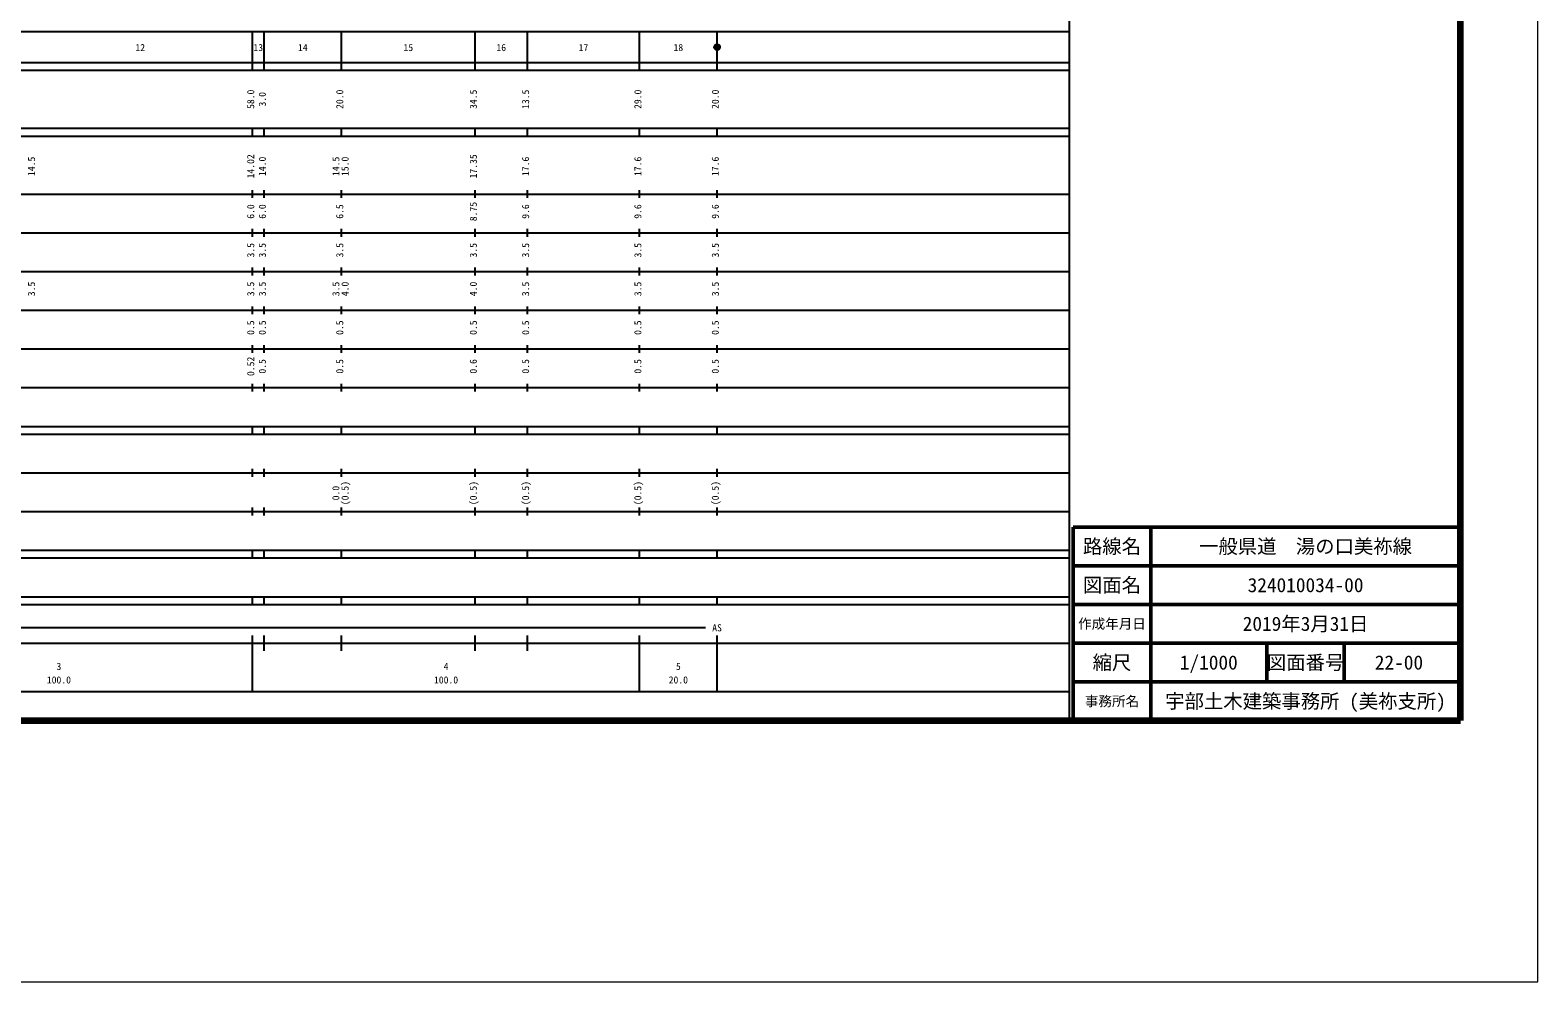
# Model space of a CAD drawing. Units: millimetres on the paper, enlarged 1000 times. Extents: x 0 to 700000, y -47500 to 447500.
# Drawn here: x 310574 to 700000, y -47500 to 198357 of the extents above; entities that cross this region are included whole.
import ezdxf
from ezdxf.enums import TextEntityAlignment as Align

# ---------------------------------------------------------------- set-up
doc = ezdxf.new("R2010")
doc.units = ezdxf.units.MM
doc.header["$LTSCALE"] = 1000
doc.header["$PDMODE"] = 32
doc.header["$PDSIZE"] = 500
for name, color, linetype, lineweight in [('M-TTL-BAND', 7, 'Continuous', 25), ('M-TTL-LINE', 7, 'Continuous', 50), ('S-TTL', 7, 'Continuous', 25), ('作業レイヤ1', 7, 'Continuous', 13)]:
    doc.layers.add(name, color=color, linetype=linetype, lineweight=lineweight)
doc.layers.add('M-TTL-TXT', color=7, linetype='Continuous')
doc.styles.add('ＭＳ ゴシック', font='')
doc.styles.get('ＭＳ ゴシック').set_extended_font_data('MS Gothic')

msp = doc.modelspace()

# ---------------------------------------------------------------- linework, layer by layer
at = {"layer": 'M-TTL-BAND'}
for p, q in [((579000, 20000), (579000, 370000)), ((68000, 198000), (579000, 198000)), ((368000, 188000), (368000, 198000)), ((371000, 188000), (371000, 198000)), ((391000, 188000), (391000, 198000)), ((425500, 188000), (425500, 198000)), ((439000, 188000), (439000, 198000)), ((468000, 188000), (468000, 198000)), ((488000, 188000), (488000, 198000)), ((40000, 190000), (579000, 190000)), ((40000, 188000), (579000, 188000)), ((40000, 173000), (579000, 173000)), ((368000, 171000), (368000, 173000)), ((371000, 171000), (371000, 173000)), ((391000, 171000), (391000, 173000)), ((425500, 171000), (425500, 173000)), ((439000, 171000), (439000, 173000)), ((468000, 171000), (468000, 173000)), ((488000, 171000), (488000, 173000)), ((40000, 171000), (579000, 171000)), ((40000, 156000), (579000, 156000)), ((368000, 155000), (368000, 157000)), ((371000, 155000), (371000, 157000)), ((391000, 155000), (391000, 157000)), ((425500, 155000), (425500, 157000)), ((439000, 155000), (439000, 157000)), ((468000, 155000), (468000, 157000)), ((488000, 155000), (488000, 157000)), ((46000, 146000), (579000, 146000)), ((368000, 145000), (368000, 147000)), ((371000, 145000), (371000, 147000)), ((391000, 145000), (391000, 147000)), ((425500, 145000), (425500, 147000)), ((439000, 145000), (439000, 147000)), ((468000, 145000), (468000, 147000)), ((488000, 145000), (488000, 147000)), ((368000, 135000), (368000, 137000)), ((371000, 135000), (371000, 137000)), ((391000, 135000), (391000, 137000)), ((425500, 135000), (425500, 137000)), ((439000, 135000), (439000, 137000)), ((468000, 135000), (468000, 137000)), ((488000, 135000), (488000, 137000)), ((52000, 136000), (579000, 136000)), ((46000, 126000), (579000, 126000)), ((368000, 125000), (368000, 127000)), ((371000, 125000), (371000, 127000)), ((391000, 125000), (391000, 127000)), ((425500, 125000), (425500, 127000)), ((439000, 125000), (439000, 127000)), ((468000, 125000), (468000, 127000)), ((488000, 125000), (488000, 127000)), ((368000, 115000), (368000, 117000)), ((371000, 115000), (371000, 117000)), ((391000, 115000), (391000, 117000)), ((425500, 115000), (425500, 117000)), ((439000, 115000), (439000, 117000)), ((468000, 115000), (468000, 117000)), ((488000, 115000), (488000, 117000)), ((52000, 116000), (579000, 116000)), ((46000, 106000), (579000, 106000)), ((368000, 105000), (368000, 107000)), ((371000, 105000), (371000, 107000)), ((391000, 105000), (391000, 107000)), ((425500, 105000), (425500, 107000)), ((439000, 105000), (439000, 107000)), ((468000, 105000), (468000, 107000)), ((488000, 105000), (488000, 107000)), ((40000, 96000), (579000, 96000)), ((40000, 94000), (579000, 94000)), ((368000, 94000), (368000, 96000)), ((371000, 94000), (371000, 96000)), ((391000, 94000), (391000, 96000)), ((425500, 94000), (425500, 96000)), ((439000, 94000), (439000, 96000)), ((468000, 94000), (468000, 96000)), ((488000, 94000), (488000, 96000)), ((49000, 84000), (579000, 84000)), ((368000, 83000), (368000, 85000)), ((371000, 83000), (371000, 85000)), ((391000, 83000), (391000, 85000)), ((425500, 83000), (425500, 85000)), ((439000, 83000), (439000, 85000)), ((468000, 83000), (468000, 85000)), ((488000, 83000), (488000, 85000)), ((40000, 74000), (579000, 74000)), ((368000, 73000), (368000, 75000)), ((371000, 73000), (371000, 75000)), ((391000, 73000), (391000, 75000)), ((425500, 73000), (425500, 75000)), ((439000, 73000), (439000, 75000)), ((468000, 73000), (468000, 75000)), ((488000, 73000), (488000, 75000)), ((40000, 64000), (579000, 64000)), ((368000, 62000), (368000, 64000)), ((371000, 62000), (371000, 64000)), ((391000, 62000), (391000, 64000)), ((425500, 62000), (425500, 64000)), ((439000, 62000), (439000, 64000)), ((468000, 62000), (468000, 64000)), ((488000, 62000), (488000, 64000)), ((40000, 62000), (579000, 62000)), ((40000, 52000), (579000, 52000)), ((368000, 50000), (368000, 52000)), ((371000, 50000), (371000, 52000)), ((391000, 50000), (391000, 52000)), ((425500, 50000), (425500, 52000)), ((439000, 50000), (439000, 52000)), ((468000, 50000), (468000, 52000)), ((488000, 50000), (488000, 52000)), ((40000, 50000), (579000, 50000)), ((71000, 44000), (485000, 44000)), ((40000, 40000), (579000, 40000)), ((368000, 27500), (368000, 42000)), ((371000, 38000), (371000, 42000)), ((391000, 38000), (391000, 42000)), ((425500, 38000), (425500, 42000)), ((439000, 38000), (439000, 42000)), ((468000, 27500), (468000, 42000)), ((488000, 27500), (488000, 42000)), ((68000, 27500), (579000, 27500))]:
    msp.add_line(p, q, dxfattribs=at)
for radius in [750, 600, 450, 300, 150, 100]:
    msp.add_circle((488000, 194000), radius, dxfattribs=at)
msp.add_point((488000, 194000), dxfattribs=at)
at = {"layer": 'M-TTL-LINE'}
for p, q in [((600000, 70000), (600000, 20000)), ((680000, 60000), (580000, 60000)), ((680000, 50000), (580000, 50000)), ((680000, 40000), (580000, 40000)), ((630000, 40000), (630000, 30000)), ((650000, 40000), (650000, 30000)), ((680000, 30000), (580000, 30000))]:
    msp.add_line(p, q, dxfattribs=at)
at = {"layer": 'S-TTL', "color": 2, "lineweight": 140}
for p, q in [((680000, 20000), (680000, 380000)), ((40000, 20000), (680000, 20000))]:
    msp.add_line(p, q, dxfattribs=at)
at = {"layer": 'S-TTL', "color": 2, "lineweight": 50}
for p, q in [((680000, 70000), (580000, 70000)), ((580000, 70000), (580000, 20000))]:
    msp.add_line(p, q, dxfattribs=at)
at = {"layer": '作業レイヤ1'}
msp.add_lwpolyline([(0, -47500), (700000, -47500), (700000, 447500), (0, 447500)], close=True, dxfattribs=at)

# ---------------------------------------------------------------- texts
at = {"layer": 'M-TTL-BAND', "style": 'ＭＳ ゴシック'}
for s, p in [('12', (339000, 192405)), ('13', (369500, 192405)), ('14', (381000, 192405)), ('15', (408250, 192405)), ('16', (432250, 192405)), ('17', (453500, 192405)), ('18', (478000, 192405)), ('AS', (488000, 42500)), ('100.0', (318000, 29033)), ('3', (318000, 32523)), ('100.0', (418000, 29033)), ('4', (418000, 32523)), ('20.0', (478000, 29033)), ('5', (478000, 32523))]:
    msp.add_text(s, height=1833, dxfattribs=at).set_placement(p, align=Align.BOTTOM_CENTER)
for s, p in [('58.0', (369000, 180500)), ('3.0', (372000, 180500)), ('20.0', (392000, 180500)), ('34.5', (426500, 180500)), ('13.5', (440000, 180500)), ('29.0', (469000, 180500)), ('20.0', (489000, 180500)), ('14.5', (312370, 163174)), ('14.02', (369000, 163174)), ('14.0', (372000, 163174)), ('14.5', (391000, 163174)), ('15.0', (393370, 163174)), ('17.35', (426500, 163174)), ('17.6', (440000, 163174)), ('17.6', (469000, 163174)), ('17.6', (489000, 163174)), ('6.0', (369000, 151500)), ('6.0', (372000, 151500)), ('6.5', (392000, 151500)), ('8.75', (426500, 151500)), ('9.6', (440000, 151500)), ('9.6', (469000, 151500)), ('9.6', (489000, 151500)), ('3.5', (369000, 141500)), ('3.5', (372000, 141500)), ('3.5', (392000, 141500)), ('3.5', (426500, 141500)), ('3.5', (440000, 141500)), ('3.5', (469000, 141500)), ('3.5', (489000, 141500)), ('3.5', (312370, 131500)), ('3.5', (369000, 131500)), ('3.5', (372000, 131500)), ('3.5', (391000, 131500)), ('4.0', (393370, 131500)), ('4.0', (426500, 131500)), ('3.5', (440000, 131500)), ('3.5', (469000, 131500)), ('3.5', (489000, 131500)), ('0.5', (369000, 121500)), ('0.5', (372000, 121500)), ('0.5', (392000, 121500)), ('0.5', (426500, 121500)), ('0.5', (440000, 121500)), ('0.5', (469000, 121500)), ('0.5', (489000, 121500)), ('0.52', (369000, 111500)), ('0.5', (372000, 111500)), ('0.5', (392000, 111500)), ('0.6', (426500, 111500)), ('0.5', (440000, 111500)), ('0.5', (469000, 111500)), ('0.5', (489000, 111500)), ('0.0', (391000, 78764)), ('(0.5)', (393370, 78764)), ('(0.5)', (426500, 78764)), ('(0.5)', (440000, 78764)), ('(0.5)', (469000, 78764)), ('(0.5)', (489000, 78764))]:
    msp.add_text(s, height=1833, rotation=90, dxfattribs=at).set_placement(p, align=Align.BOTTOM_CENTER)
at = {"layer": 'M-TTL-TXT', "style": 'ＭＳ ゴシック'}
for s, height, p in [('路線名', 3666, (590000, 65000)), ('路線名', 3666, (590000, 65000)), ('一般県道\u3000湯の口美祢線', 3666, (640000, 65000)), ('図面名', 3666, (590000, 55000)), ('図面名', 3666, (590000, 55000)), ('324010034-00', 3666, (640000, 55000)), ('2019年3月31日', 3666, (640000, 45000)), ('作成年月日', 2566, (590000, 45000)), ('作成年月日', 2566, (590000, 45000)), ('縮尺', 3666, (590000, 35000)), ('縮尺', 3666, (590000, 35000)), ('1/1000', 3666, (615000, 35000)), ('図面番号', 3666, (640000, 35000)), ('図面番号', 3666, (640000, 35000)), ('22-00', 3666, (664125, 35000)), ('宇部土木建築事務所 (美祢支所)', 3666, (640000, 25000)), ('事務所名', 2566, (590000, 25000)), ('事務所名', 2566, (590000, 25000))]:
    msp.add_text(s, height=height, dxfattribs=at).set_placement(p, align=Align.MIDDLE_CENTER)

doc.saveas('drawing.dxf')
